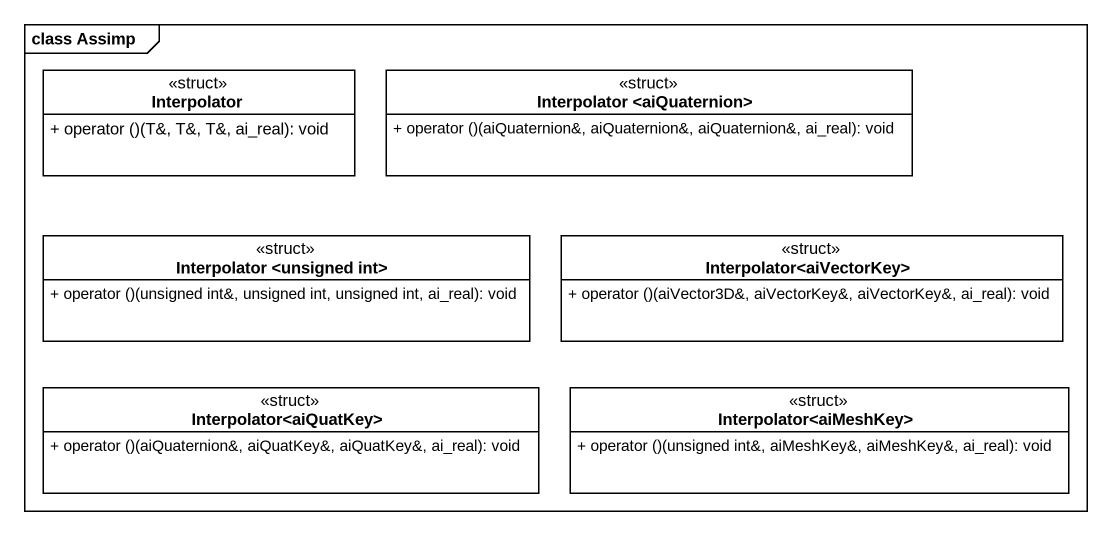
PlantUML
@startuml
mainframe class Assimp
hide circle
hide empty members
skinparam classAttributeIconSize 0
class Interpolator <<struct>> {
  + operator ()(T&, T&, T&, ai_real): void
}
class "Interpolator <aiQuaternion>" as Interpolator_aiQuaternion <<struct>> {
  + operator ()(aiQuaternion&, aiQuaternion&, aiQuaternion&, ai_real): void
}
class "Interpolator <unsigned int>" as Interpolator_unsigned_int <<struct>> {
  + operator ()(unsigned int&, unsigned int, unsigned int, ai_real): void
}
class "Interpolator<aiVectorKey>" as Interpolator_aiVectorKey <<struct>> {
  + operator ()(aiVector3D&, aiVectorKey&, aiVectorKey&, ai_real): void
}
class "Interpolator<aiQuatKey>" as Interpolator_aiQuatKey <<struct>> {
  + operator ()(aiQuaternion&, aiQuatKey&, aiQuatKey&, ai_real): void
}
class "Interpolator<aiMeshKey>" as Interpolator_aiMeshKey <<struct>> {
  + operator ()(unsigned int&, aiMeshKey&, aiMeshKey&, ai_real): void
}
@enduml
